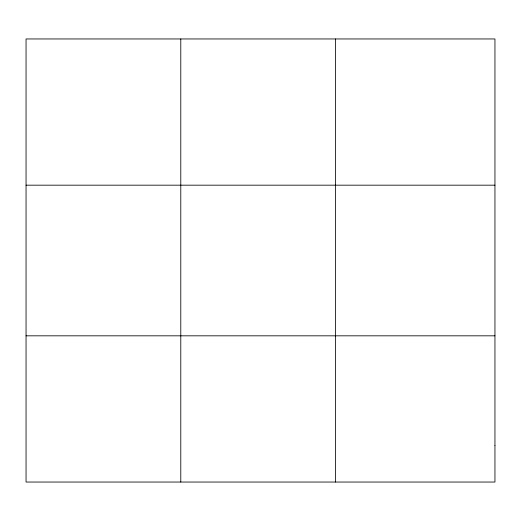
<?xml version="1.0" encoding="UTF-8"?>
<svg xmlns="http://www.w3.org/2000/svg" width="521" height="521" viewBox="0 0 521 521"><rect width="100%" height="100%" fill="white"/><g stroke="black" fill="none" stroke-linecap="round" stroke-linejoin="round"><path stroke-width="0.78" d="M180.787 482.042L180.787 38.958M335.524 482.042L335.524 38.958M26.05 185.176L494.95 185.176M26.05 335.824L494.95 335.824M494.95 445.488L494.95 482.042L26.05 482.042L26.05 38.958L494.95 38.958L494.95 445.488"/></g></svg>
